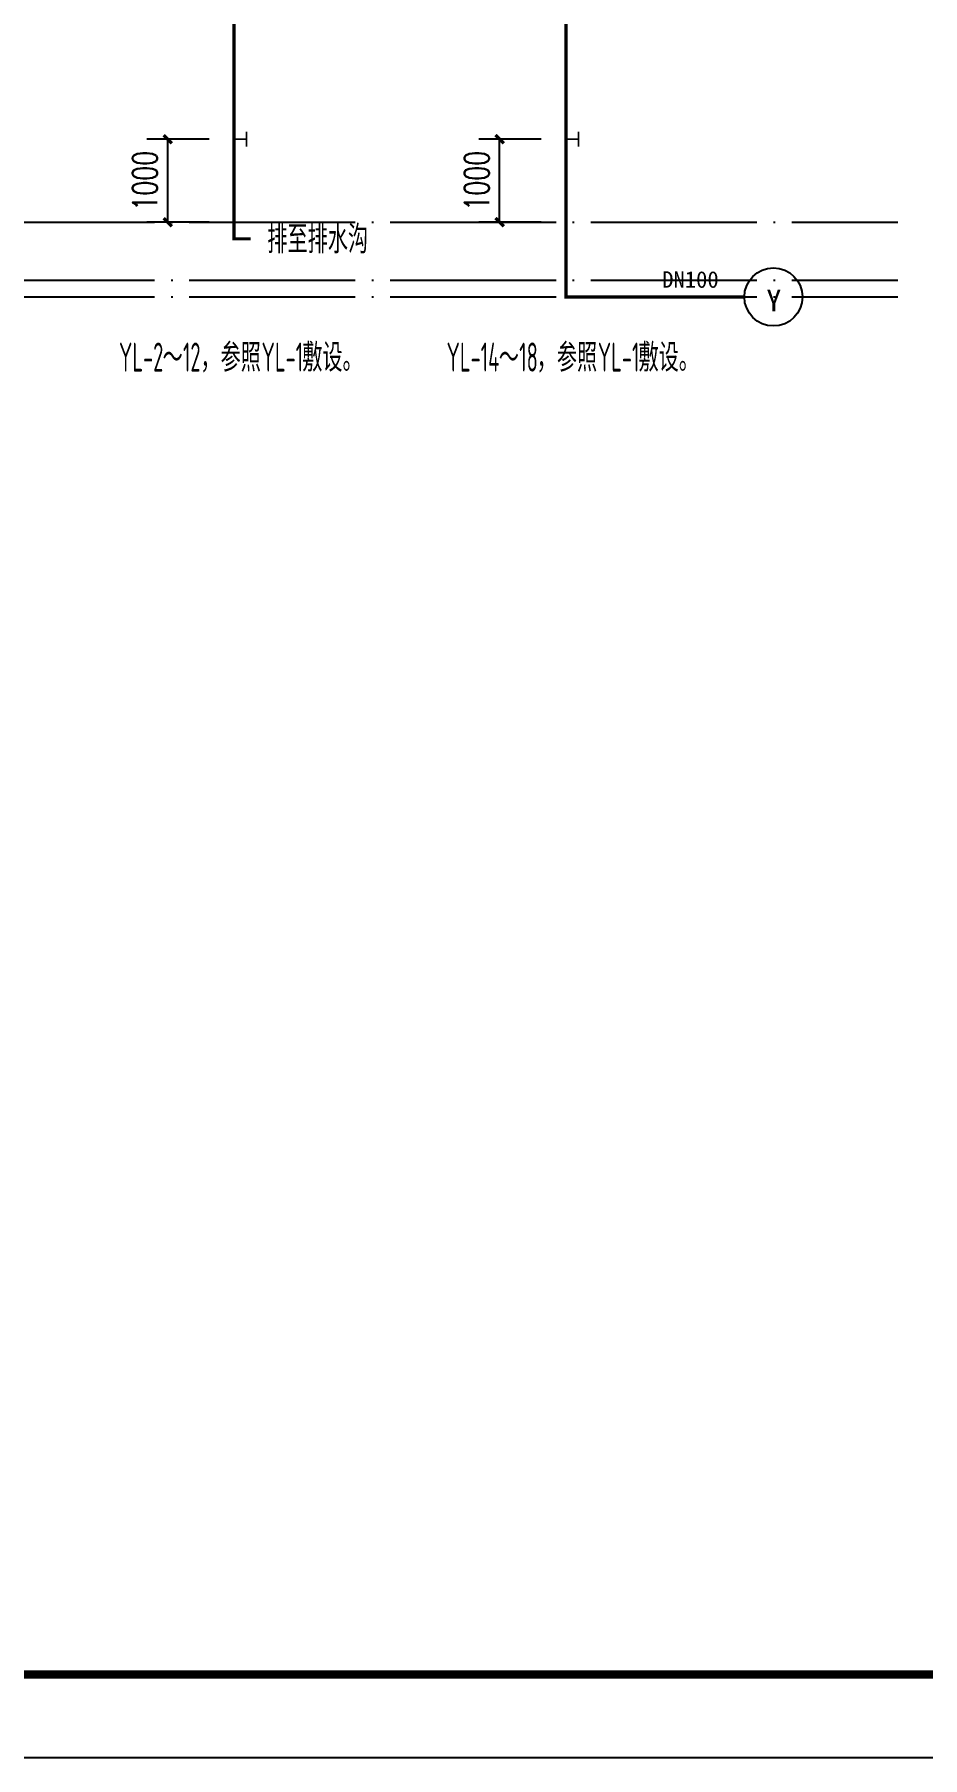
# Model space of a CAD drawing. Extents: x 12300 to 361047, y -1498650 to 1244242.
# Drawn here: x 268041 to 278744, y -77654 to -56891 of the extents above; entities that cross this region are included whole.
import ezdxf
from ezdxf.enums import TextEntityAlignment as Align

# ---------------------------------------------------------------- set-up
doc = ezdxf.new("R2010")
doc.units = 0
doc.header["$LTSCALE"] = 1000
doc.header["$MEASUREMENT"] = 0
doc.linetypes.add('CONTINOUS', pattern=[0])
doc.linetypes.add('DOTE', pattern=[2.42, 2, -0.2, 0.02, -0.2])
doc.layers.get('0').update_dxf_attribs({"color": 8, "linetype": 'CONTINUOUS'})
doc.layers.get('Defpoints').update_dxf_attribs({"color": 8, "linetype": 'CONTINUOUS'})
for name, color, linetype in [('DIM_雨水', 4, 'CONTINUOUS'), ('EQUIP_污水', 7, 'CONTINUOUS'), ('PIPE-雨水', 4, 'TG_Y'), ('TEXT', 3, 'CONTINUOUS'), ('TEXT_雨水', 4, 'CONTINUOUS'), ('TWT_TITLE', 7, 'CONTINUOUS'), ('WELL_TEXT', 7, 'CONTINUOUS'), ('WELL_雨水', 4, 'CONTINUOUS')]:
    doc.layers.add(name, color=color, linetype=linetype)
doc.styles.add('_TCH_DIM_T3', font='SIMPLEX', dxfattribs={"width": 0.705882, "bigfont": 'GBCBIG'})
doc.styles.add('_TWT_PIPEDN', font='', dxfattribs={"height": 3.5})
doc.styles.add('_TWT_SERIAL', font='', dxfattribs={"height": 3.5})
doc.styles.get("Standard").update_dxf_attribs({"font": 'GBENOR', "bigfont": 'GBCBIG'})
doc.styles.add('TG_LINETYPE', font='', dxfattribs={"height": 1.5})
doc.styles.get('_TWT_PIPEDN').set_extended_font_data('SimSun')
doc.styles.get('_TWT_SERIAL').set_extended_font_data('SimSun')
doc.styles.get('TG_LINETYPE').set_extended_font_data('SimSun')
doc.linetypes.add('TG_Y', pattern='A,2,-0.3,["Y",TG_LINETYPE,S=0.1,R=0,X=-0.2,Y=-0.075],0', length=2.3)
doc.dimstyles.new('_TWT_ARCH&&100', dxfattribs={"dimtxt": 297.5, "dimasz": 100, "dimexe": 250, "dimexo": 300, "dimgap": 126.25, "dimtad": 1, "dimdec": 0, "dimzin": 0, "dimdsep": 46, "dimtxsty": '_TCH_DIM_T3', "dimblk": 'ARCHTICK', "dimcen": 0.09, "dimclrt": 7, "dimazin": 2, "dimtfac": 1, "dimtdec": 0, "dimtix": 1, "dimtmove": 2, "dimatfit": 3, "dimfxl": 0, "dimtolj": 1, "dimtzin": 0, "dimarcsym": 0})

# ---------------------------------------------------------------- blocks, each defined once
blk = doc.blocks.new('_ArchTick')
at = {"color": 0, "linetype": 'ByBlock', "const_width": 0.4}
blk.add_lwpolyline([(-0.5, -0.5), (0.5, 0.5)], dxfattribs=at)
blk = doc.blocks.new('*D68')
at = {"layer": 'Defpoints', "color": 0, "transparency": 16777216}
for p in [(269647, -58154), (270447, -58154), (270447, -59154)]:
    blk.add_point(p, dxfattribs=at)
at = {"layer": 'DIM_雨水', "color": 0, "lineweight": -2, "transparency": 16777216}
for p, q in [((270147, -58154), (269397, -58154)), ((269647, -59154), (269647, -58154)), ((270147, -59154), (269397, -59154))]:
    blk.add_line(p, q, dxfattribs=at)
at = {"layer": 'DIM_雨水', "color": 0, "lineweight": -2, "transparency": 16777216, "xscale": 100, "yscale": 100, "zscale": 100}
for p, rotation in [((269647, -58154), 90), ((269647, -59154), 270)]:
    blk.add_blockref('_ArchTick', p, dxfattribs=dict(at, rotation=rotation))
at = {"layer": 'DIM_雨水', "color": 7, "transparency": 16777216, "insert": (269372, -58654), "char_height": 297.5, "attachment_point": 5, "rotation": 90, "style": '_TCH_DIM_T3'}
blk.add_mtext('\\A1;1000', dxfattribs=at)
blk = doc.blocks.new('*D69')
at = {"layer": 'Defpoints', "color": 0, "transparency": 16777216}
for p in [(273647, -58154), (274447, -58154), (274447, -59154)]:
    blk.add_point(p, dxfattribs=at)
at = {"layer": 'DIM_雨水', "color": 0, "lineweight": -2, "transparency": 16777216}
for p, q in [((274147, -58154), (273397, -58154)), ((273647, -59154), (273647, -58154)), ((274147, -59154), (273397, -59154))]:
    blk.add_line(p, q, dxfattribs=at)
at = {"layer": 'DIM_雨水', "color": 0, "lineweight": -2, "transparency": 16777216, "xscale": 100, "yscale": 100, "zscale": 100}
for p, rotation in [((273647, -58154), 90), ((273647, -59154), 270)]:
    blk.add_blockref('_ArchTick', p, dxfattribs=dict(at, rotation=rotation))
at = {"layer": 'DIM_雨水', "color": 7, "transparency": 16777216, "insert": (273372, -58654), "char_height": 297.5, "attachment_point": 5, "rotation": 90, "style": '_TCH_DIM_T3'}
blk.add_mtext('\\A1;1000', dxfattribs=at)
blk = doc.blocks.new('$TwtSys$00000148')
at = {"const_width": 20}
for points in [[(0, 0), (150, 0)], [(150, 90), (150, -90)]]:
    blk.add_lwpolyline(points, dxfattribs=at)
blk = doc.blocks.new('$TWTSYS$00000187')
blk.add_circle((0, 0, 0), 0.5)

msp = doc.modelspace()

# ---------------------------------------------------------------- hatches: boundary and pattern name
at = {"layer": 'PIPE-雨水'}
for points in [[(270446.8, -59353.9), (270426.8, -59353.9), (270426.8, -59373.9)], [(270446.8, -59353.9), (270446.8, -59373.9), (270426.8, -59373.9)], [(274446.8, -60053.9), (274426.8, -60053.9), (274426.8, -60073.9)]]:
    msp.add_hatch(color=256, dxfattribs=at).paths.add_polyline_path(points)
at = {"layer": 'PIPE-雨水', "linetype": 'TG_Y'}
msp.add_hatch(color=256, dxfattribs=at).paths.add_polyline_path([(274446.8, -60053.9), (274446.8, -60073.9), (274426.8, -60073.9)])

# ---------------------------------------------------------------- linework, layer by layer
at = {"color": 250, "linetype": 'DOTE'}
for p, q in [((238446.8, -59153.9), (278446.8, -59153.9)), ((238446.8, -59853.9), (278446.8, -59853.9)), ((238446.8, -60053.9), (278446.8, -60053.9))]:
    msp.add_line(p, q, dxfattribs=at)
at = {"layer": 'PIPE-雨水', "const_width": 40}
for points in [[(270446.8, -58153.9), (270446.8, -46653.9)], [(274446.8, -60053.9), (274446.8, -46653.9)], [(270446.8, -59353.9), (270446.8, -58153.9)], [(270446.8, -59353.9), (270646.8, -59353.9)]]:
    msp.add_lwpolyline(points, dxfattribs=at)
at = {"layer": 'PIPE-雨水', "linetype": 'TG_Y', "const_width": 40}
msp.add_lwpolyline([(274446.8, -60053.9), (276596.8, -60053.9)], dxfattribs=at)
at = {"layer": 'TWT_TITLE', "color": 3}
msp.add_lwpolyline([(230046.8, -77653.9), (289446.8, -77653.9), (289446.8, -35653.9), (230046.8, -35653.9)], close=True, dxfattribs=at)
at = {"layer": 'TWT_TITLE', "color": 3, "const_width": 100}
msp.add_lwpolyline([(232546.8, -76653.9), (288446.8, -76653.9), (288446.8, -36653.9), (232546.8, -36653.9)], close=True, dxfattribs=at)

# ---------------------------------------------------------------- block references
at = {"layer": 'EQUIP_污水'}
for p in [(270446.8, -58153.9), (274446.8, -58153.9)]:
    msp.add_blockref('$TwtSys$00000148', p, dxfattribs=at)
at = {"layer": 'WELL_雨水', "xscale": 700, "yscale": 700, "zscale": 700, "rotation": 314.9999999996522}
msp.add_blockref('$TWTSYS$00000187', (276946.8, -60053.9), dxfattribs=at)

# ---------------------------------------------------------------- texts
at = {"color": 3, "width": 0.6}
for s, p in [('YL-2', (269059.9, -60953.9)), ('12', (269830.6, -60953.9)), ('YL-1', (270777.8, -60953.9)), ('YL-14', (273007.4, -60953.9)), ('18', (273883.1, -60953.9)), ('YL-1', (274830.3, -60953.9))]:
    msp.add_text(s, height=350, dxfattribs=at).set_placement(p)
at = {"color": 3}
for s, height, p in [('，参照', 337.59, (270040.6, -60953.9)), ('敷设。', 337.59, (271267.8, -60953.9)), ('，参照', 337.59, (274093.1, -60953.9)), ('敷设。', 337.59, (275320.3, -60953.9)), ('～', 337.6, (269584.9, -60953.9)), ('～', 337.6, (273637.4, -60953.9))]:
    msp.add_text(s, height=height, dxfattribs=at).set_placement(p)
at = {"layer": 'TEXT', "linetype": 'CONTINOUS'}
msp.add_text('排至排水沟', height=337.59, dxfattribs=at).set_placement((270846.8, -59528.9))
at = {"layer": 'TEXT_雨水', "linetype": 'TG_Y', "style": '_TWT_PIPEDN'}
msp.add_text('DN100', height=200, dxfattribs=at).set_placement((275946.8, -60003.9), align=Align.BOTTOM_CENTER)
at = {"layer": 'WELL_TEXT', "style": '_TWT_SERIAL'}
msp.add_text('Y', height=264.3, dxfattribs=at).set_placement((276861.9, -60228.9))

# ---------------------------------------------------------------- dimensions: what is measured, and where the dimension line sits
at = {"layer": 'DIM_雨水'}
for p1, p2, picture, middle in [((270446.8, -59153.9), (270446.8, -58153.9), '*D68', (269371.8, -58653.9)), ((274446.8, -59153.9), (274446.8, -58153.9), '*D69', (273371.8, -58653.9))]:
    dim = msp.add_aligned_dim(p1=p1, p2=p2, distance=800, dimstyle='_TWT_ARCH&&100', dxfattribs=at)
    dim.commit()
    dim.dimension.update_dxf_attribs({"geometry": picture, "text_midpoint": middle})

doc.saveas('drawing.dxf')
